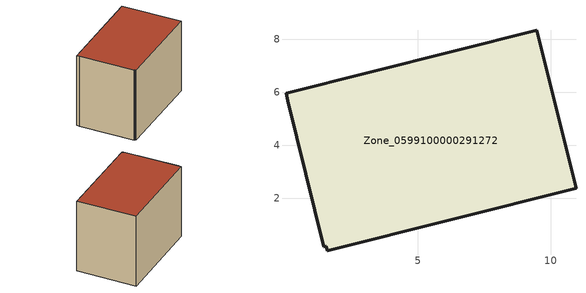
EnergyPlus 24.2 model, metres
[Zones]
Zone_0599100000291272
 floor ground (C_G): 0.1,5.67 0.03,5.96 9.49,8.34 10.96,2.38 1.58,0.02 1.54,0.2 1.45,0.18 z0
 wall outside (C_F): 9.49,8.34 0.03,5.96 0.1,5.67 1.45,0.18 1.54,0.2 1.58,0.02 10.96,2.38 9.49,8.34 z0:7.6
 roof outside (C_R): 0.03,5.96 0.1,5.67 1.45,0.18 1.54,0.2 1.58,0.02 10.96,2.38 9.49,8.34 z7.6
[BUILDING]
Pand.0599100000291272: North Axis=0; Terrain=City; Loads Convergence Tolerance Value=0.04; Temperature Convergence Tolerance Value=0.4; Solar Distribution=FullExterior; Maximum Number of Warmup Days=25; Minimum Number of Warmup Days=1
[Site:Location]
Rotterdam.The.Hague.AP_ZH_NLD Design_Conditions: Latitude=51.96; Longitude=4.45; Time Zone=1; Elevation=-4.5
[SITE:GROUNDTEMPERATURE:BUILDINGSURFACE]
18, 18, 18, 18, 18, 18, 18, 18, 18, 18, 18, 18
[MATERIAL] Thermal Absorptance=0.9; Solar Absorptance=0.7; Visible Absorptance=0.7
Name | Roughness | Thickness | Conductivity | Density | Specific Heat
G.TI.1965-1974 | MediumSmooth | 0.15 | 0.882353 | 540 | 1210
F.TI.1965-1974 | Rough | 0.3 | 0.697674 | 1920 | 840
R.TI.1965-1974 | MediumRough | 0.2 | 0.232558 | 1500 | 1000
[CONSTRUCTION]
C_G: G.TI.1965-1974
C_F: F.TI.1965-1974
C_R: R.TI.1965-1974
[ZONE]
Zone_0599100000291272: Type=1; Multiplier=1; Ceiling Height=Autocalculate; Volume=Autocalculate; Floor Area=autocalculate; Part of Total Floor Area=Yes
[ZONEINFILTRATION:DESIGNFLOWRATE]
Infil_Zone_0599100000291272: Zone or ZoneList or Space or SpaceList=Zone_0599100000291272; Schedule=AlwaysOn; Design Flow Rate Calculation Method=Flow/Area; Flow Rate per Floor Area=0.003; Constant Term Coefficient=1; Temperature Term Coefficient=0; Velocity Term Coefficient=0; Velocity Squared Term Coefficient=0
[HVACTEMPLATE:ZONE:IDEALLOADSAIRSYSTEM]
Zone_0599100000291272: Maximum Heating Supply Air Temperature=50; Minimum Cooling Supply Air Temperature=13; Maximum Heating Supply Air Humidity Ratio=0.0156; Minimum Cooling Supply Air Humidity Ratio=0.0077; Heating Limit=NoLimit; Cooling Limit=NoLimit; Dehumidification Control Type=ConstantSensibleHeatRatio; Cooling Sensible Heat Ratio=0.7; Dehumidification Setpoint=60; Humidification Control Type=None; Humidification Setpoint=30; Outdoor Air Method=None; Outdoor Air Flow Rate per Person=0.00944; Outdoor Air Flow Rate per Zone Floor Area=0; Outdoor Air Flow Rate per Zone=0; Demand Controlled Ventilation Type=None; Outdoor Air Economizer Type=NoEconomizer; Heat Recovery Type=None; Sensible Heat Recovery Effectiveness=0.7; Latent Heat Recovery Effectiveness=0.65
[ZONECONTROL:THERMOSTAT]
ThermostatControl_Zone_0599100000291272: Zone or ZoneList=Zone_0599100000291272; Control Type Schedule=DualSetpointControlType; Control 1=Thermostat_Zone_0599100000291272; Temperature Difference Between Cutout And Setpoint=0
[THERMOSTATSETPOINT:DUALSETPOINT]
Thermostat_Zone_0599100000291272: Heating Setpoint Temperature Schedule=HeatingSetpoint_Zone_0599100000291272; Cooling Setpoint Temperature Schedule=CoolingSetpoint_Zone_0599100000291272
[SCHEDULE:COMPACT]
HeatingSetpoint_Zone_0599100000291272: Through: 12/31, For: AllDays, Until: 24:00, 21
CoolingSetpoint_Zone_0599100000291272: Through: 12/31, For: AllDays, Until: 24:00, 24
DualSetpointControlType: Through: 12/31, For: AllDays, Until: 24:00, 4
AlwaysOn: Through: 12/31, For: AllDays, Until: 24:00, 1
